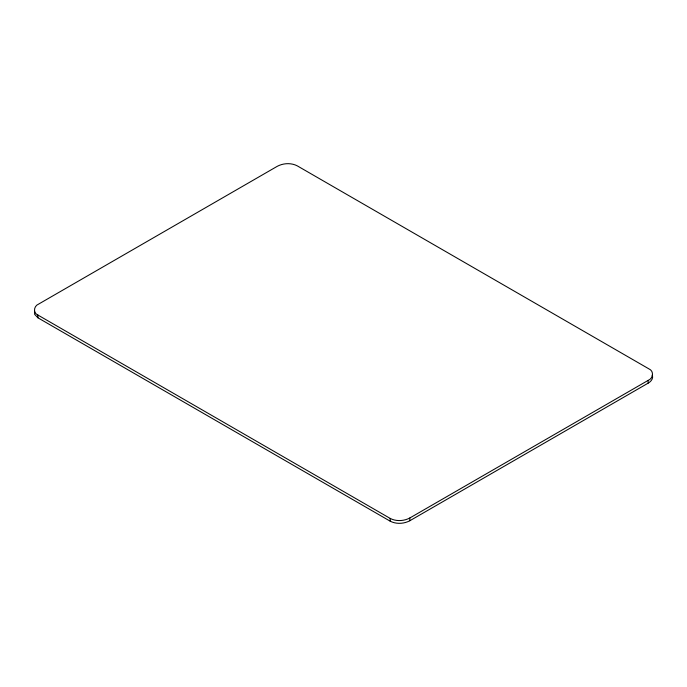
<?xml version="1.0" encoding="UTF-8"?>
<svg xmlns="http://www.w3.org/2000/svg" width="687" height="687" viewBox="0 0 687 687"><rect width="100%" height="100%" fill="white"/><g stroke="black" fill="none" stroke-linecap="round" stroke-linejoin="round"><path stroke-width="1.03" d="M34.53 311.391L34.676 314.406L37.931 317.806L390.182 521.175C396.219 524.31 403.853 523.915 409.804 520.755L648.133 383.157C650.89 381.671 653.62 378.485 652.307 375.188M648.133 380.4C653.208 378.494 654.307 371.074 648.88 368.85L297.291 165.868C291.133 162.673 283.362 163.077 277.29 166.297L38.644 304.075C33.818 305.887 32.77 312.946 37.931 315.058L390.182 518.419C396.219 521.553 403.853 521.158 409.804 517.998L648.133 380.4L648.133 383.157M409.804 517.998L409.804 520.755M390.182 518.419L390.182 521.175M37.931 315.058L37.931 317.806"/></g></svg>
